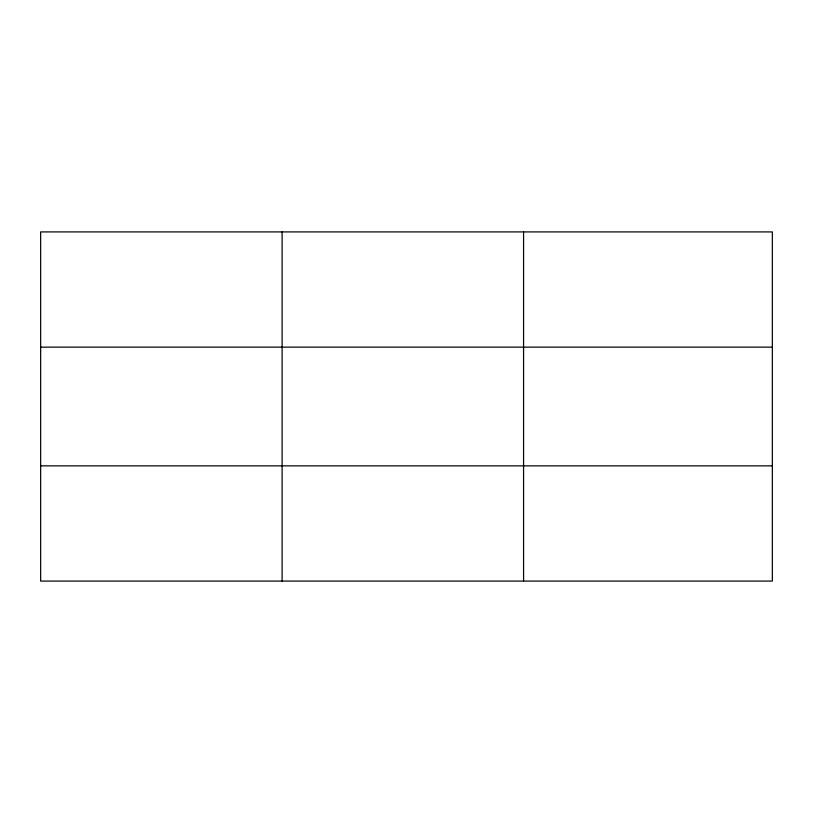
<?xml version="1.0" encoding="UTF-8"?>
<svg xmlns="http://www.w3.org/2000/svg" width="813" height="813" viewBox="0 0 813 813"><rect width="100%" height="100%" fill="white"/><g stroke="black" fill="none" stroke-linecap="round" stroke-linejoin="round"><path stroke-width="1.22" d="M282.111 581.082L282.111 231.918M523.572 581.082L523.572 231.918M772.35 347.141L772.35 231.918L40.65 231.918L40.65 581.082L772.35 581.082L772.35 347.141L40.65 347.141M40.65 465.859L772.35 465.859"/></g></svg>
